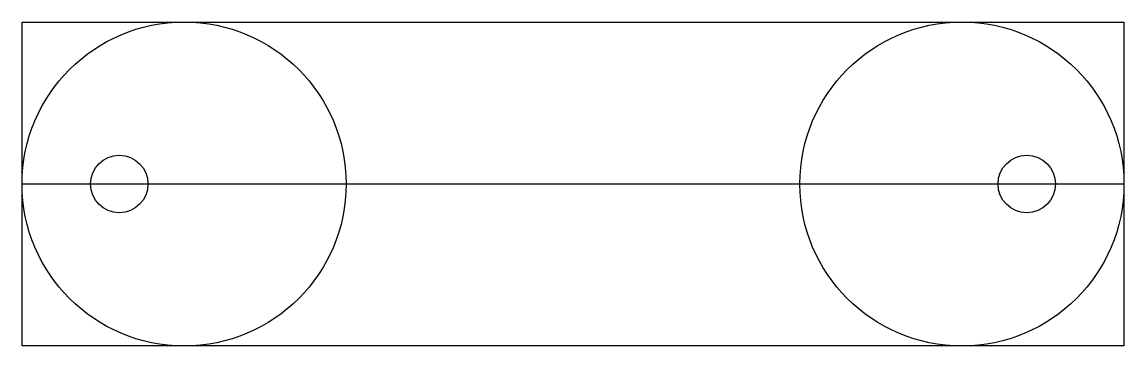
# Model space of a CAD drawing. Header units: inches. Extents: x 0 to 3.4, y 0 to 1.
import ezdxf

# ---------------------------------------------------------------- set-up
doc = ezdxf.new("R2010")
doc.units = ezdxf.units.IN
doc.layers.get('0').update_dxf_attribs({"linetype": 'CONTINUOUS'})

msp = doc.modelspace()

# ---------------------------------------------------------------- linework, layer by layer
msp.add_line((0, 0.5), (3.4, 0.5))
msp.add_lwpolyline([(3.4, 0), (0, 0), (0, 1), (3.4, 1)], close=True)
for centre, radius in [((0.5, 0.5), 0.5), ((2.9, 0.5), 0.5), ((0.3, 0.5), 0.0885), ((3.1, 0.5), 0.0885)]:
    msp.add_circle(centre, radius)

doc.saveas('drawing.dxf')
